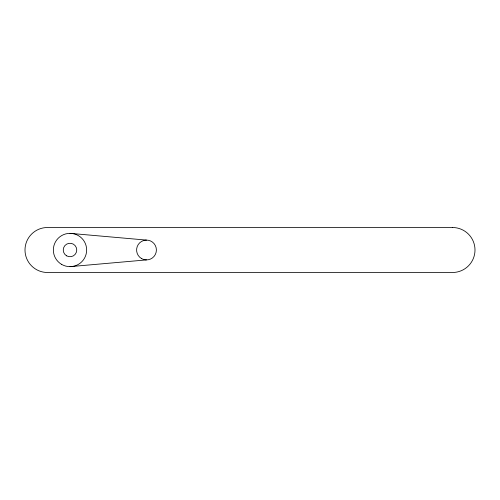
<?xml version="1.0" encoding="UTF-8"?>
<svg xmlns="http://www.w3.org/2000/svg" width="500" height="500" viewBox="0 0 500 500"><rect width="100%" height="100%" fill="white"/><g stroke="black" fill="none" stroke-linecap="round" stroke-linejoin="round"><path stroke-width="0.75" d="M70 266.65L146.5 259.9M70 233.35L146.5 240.1M452.5 227.5L47.5 227.5A22.5 22.5 0 0 0 25 250A22.5 22.5 0 0 0 47.5 272.5L452.5 272.5A22.5 22.5 0 0 0 475 250A22.5 22.5 0 0 0 452.5 227.5M66.625 255.844A6.75 6.75 0 0 0 76.75 250A6.75 6.75 0 0 0 66.625 244.156A6.75 6.75 0 0 0 66.625 255.844M141.55 258.575A9.9 9.9 0 0 0 156.4 250A9.9 9.9 0 0 0 141.55 241.425A9.9 9.9 0 0 0 141.55 258.575M61.675 264.419A16.65 16.65 0 0 0 86.65 250A16.65 16.65 0 0 0 61.675 235.581A16.65 16.65 0 0 0 61.675 264.419"/></g></svg>
